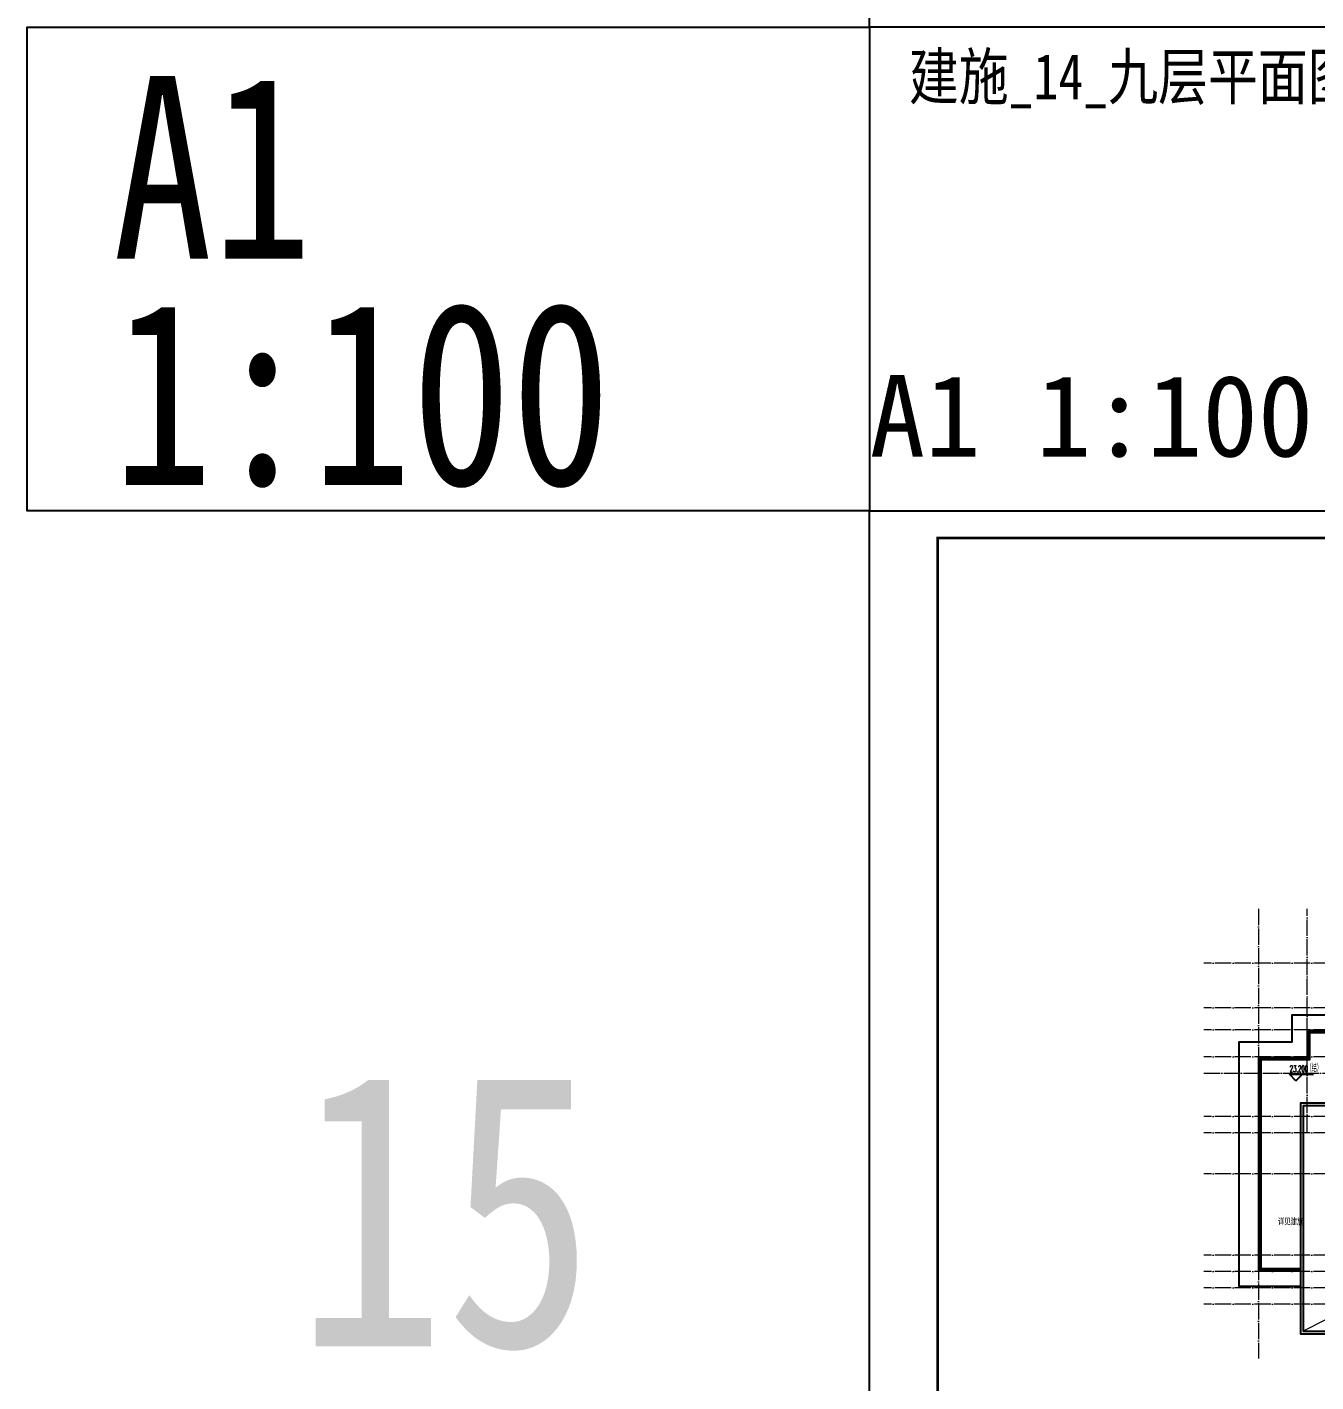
# Model space of a CAD drawing. Extents: x -518115 to 389031, y -231062 to 1628073.
# Drawn here: x -31986 to 15434, y 206541 to 256415 of the extents above; entities that cross this region are included whole.
import ezdxf

# ---------------------------------------------------------------- set-up
doc = ezdxf.new("R2010")
doc.units = 0
doc.header["$LTSCALE"] = 1000
doc.header["$MEASUREMENT"] = 0
doc.linetypes.add('DOTE', pattern=[2.42, 2, -0.2, 0.02, -0.2])
for name, color, linetype in [('DIM_ELEV', 3, 'Continuous'), ('PUB_TEXT', 4, 'Continuous'), ('ROOF', 183, 'Continuous'), ('text', 7, 'Continuous'), ('图框', 140, 'Continuous'), ('导图字', 7, 'Continuous')]:
    doc.layers.add(name, color=color, linetype=linetype)
for name, color, linetype, lineweight in [('DOTE', 19, 'DOTE', 9), ('平面-排水沟', 86, 'Continuous', 15), ('平面-栏杆', 135, 'Continuous', 15)]:
    doc.layers.add(name, color=color, linetype=linetype, lineweight=lineweight)
doc.layers.add('yichutu', color=7, linetype='Continuous', true_color=0xffffff, plot=False)
doc.styles.add('_TCH_AXIS', font='COMPLEX', dxfattribs={"bigfont": 'GBCBIG'})
doc.styles.add('_TCH_DIM', font='SIMPLEX.shx', dxfattribs={"width": 0.7, "bigfont": 'GBCBIG.shx'})
doc.styles.add('_TCH_LABEL', font='')
doc.styles.add('黑体', font='')
doc.styles.get('_TCH_LABEL').set_extended_font_data('SimHei')
doc.styles.get('黑体').set_extended_font_data('SimHei')

# ---------------------------------------------------------------- blocks, each defined once
blk = doc.blocks.new('TK')
at = {"layer": '图框'}
blk.add_lwpolyline([(465375, 548714), (549475, 548714), (549475, 489314), (465375, 489314)], close=True, dxfattribs=at)
blk.add_lwpolyline([(465375, 548714), (549475, 548714), (549475, 489314), (465375, 489314)], close=True, dxfattribs=at)
at = {"layer": '图框', "const_width": 100}
blk.add_lwpolyline([(548475, 490314), (548475, 547714), (467875, 547714), (467875, 490314)], close=True, dxfattribs=at)
blk = doc.blocks.new('GDGDGDSDA')
at = {"layer": 'DOTE', "linetype": 'DOTE', "ltscale": 0.3}
for p, q in [((419335, 376108), (419335, 359558)), ((421135, 367858), (421135, 376108)), ((471335, 374108), (417335, 374108)), ((471335, 372458), (417335, 372458)), ((471335, 371658), (417335, 371658)), ((471335, 370658), (417335, 370658)), ((417335, 370059), (471335, 370059)), ((471335, 368458), (417335, 368458)), ((471335, 367858), (417335, 367858)), ((471335, 366358), (417335, 366358)), ((471335, 363358), (417335, 363358)), ((471335, 362758), (417335, 362758)), ((471335, 362158), (417335, 362158)), ((471335, 361558), (417335, 361558))]:
    blk.add_line(p, q, dxfattribs=at)
blk = doc.blocks.new('yct-841-594-84100-59399.9999999999-100-1000.0')
at = {"layer": 'yichutu', "color": 7, "true_color": 0xffffff}
blk.add_lwpolyline([(0, 0), (0, 59400), (84100, 59400), (84100, 0)], close=True, dxfattribs=at)
at = {"layer": 'yichutu', "color": 7, "true_color": 0xffffff, "style": '_TCH_LABEL'}
blk.add_text('A1 1:100', height=3000, dxfattribs=at).set_placement((0, 61400))

msp = doc.modelspace()

# ---------------------------------------------------------------- linework, layer by layer
at = {"layer": 'DIM_ELEV', "color": 251}
for p, q in [((14698.1, 217629.9), (14458.1, 217869.9)), ((14458.1, 217869.9), (15350.4, 217869.9)), ((14698.1, 217629.9), (14938.1, 217869.9))]:
    msp.add_line(p, q, dxfattribs=at)
at = {"layer": 'ROOF', "color": 251, "ltscale": 0.8, "true_color": 0x636466}
for points in [[(14866.6, 210057), (12616.6, 210057), (12616.6, 219057), (14566.6, 219057), (14566.6, 220057), (20916.6, 220057)], [(14866.6, 210707), (13416.6, 210707), (13416.6, 218407), (15216.6, 218407), (15216.6, 219407), (20916.6, 219407)]]:
    msp.add_lwpolyline(points, dxfattribs=at)
at = {"layer": 'ROOF', "ltscale": 0.8}
for points in [[(16716.6, 216807), (14866.6, 216807), (14866.6, 212307), (14866.6, 212307), (14866.6, 208307), (36766.6, 208307), (36766.6, 209507), (38316.6, 209507)], [(17916.6, 216707), (14966.6, 216707), (14966.6, 208407), (36666.6, 208407), (36666.6, 209607), (38316.6, 209607)]]:
    msp.add_lwpolyline(points, dxfattribs=at)
at = {"layer": 'text', "color": 2}
msp.add_lwpolyline([(-985.9, 238606.8), (-31985.9, 238606.8), (-31985.9, 256415.2), (-985.9, 256415.2)], close=True, dxfattribs=at)
at = {"layer": '平面-排水沟'}
msp.add_line((16716.6, 209307), (14966.6, 208407), dxfattribs=at)
at = {"layer": '平面-栏杆', "color": 251, "true_color": 0x636466}
for points in [[(14866.6, 210607), (13316.6, 210607), (13316.6, 218507), (15116.6, 218507), (15116.6, 219507), (20916.6, 219507)], [(14866.6, 210657), (13366.6, 210657), (13366.6, 218457), (15166.6, 218457), (15166.6, 219457), (20916.6, 219457)]]:
    msp.add_lwpolyline(points, dxfattribs=at)

# ---------------------------------------------------------------- block references
for name, p in [('TK', (-466360.9, -232898.5)), ('TK', (-466360.9, -310106.9)), ('GDGDGDSDA', (-406018.2, -152151.3))]:
    msp.add_blockref(name, p)
at = {"layer": 'yichutu'}
for p in [(-985.9, 256415.2), (-985.9, 179206.8)]:
    msp.add_blockref('yct-841-594-84100-59399.9999999999-100-1000.0', p, dxfattribs=at)

# ---------------------------------------------------------------- texts
at = {"layer": 'DIM_ELEV', "color": 7, "style": '_TCH_DIM'}
for s, height, width, p in [('23.200', 238, 0.494118, (14471.8, 217950)), ('（结）', 270.07, 0.7, (15087.8, 217950))]:
    msp.add_text(s, height=height, dxfattribs=dict(at, width=width)).set_placement(p)
at = {"layer": 'PUB_TEXT', "style": '_TCH_AXIS'}
msp.add_text('详见建施', height=236.31, dxfattribs=at).set_placement((14033.6, 212308.4))
at = {"layer": 'text', "color": 2, "style": '黑体', "width": 0.8}
for s, p in [('A1', (-28832.6, 247889.6)), ('1:100', (-28822.7, 239563.5))]:
    msp.add_text(s, height=6729.45, dxfattribs=at).set_placement(p)
at = {"layer": 'text', "color": 1, "style": '黑体', "width": 0.8}
msp.add_text('15', height=10094.18, dxfattribs=at).set_placement((-22087.7, 207853.7))
at = {"layer": '导图字', "color": 1, "style": '黑体', "width": 0.8}
msp.add_text('建施_14_九层平面图_A1', height=1682.363, dxfattribs=at).set_placement((457.3, 253751.7))

doc.saveas('drawing.dxf')
